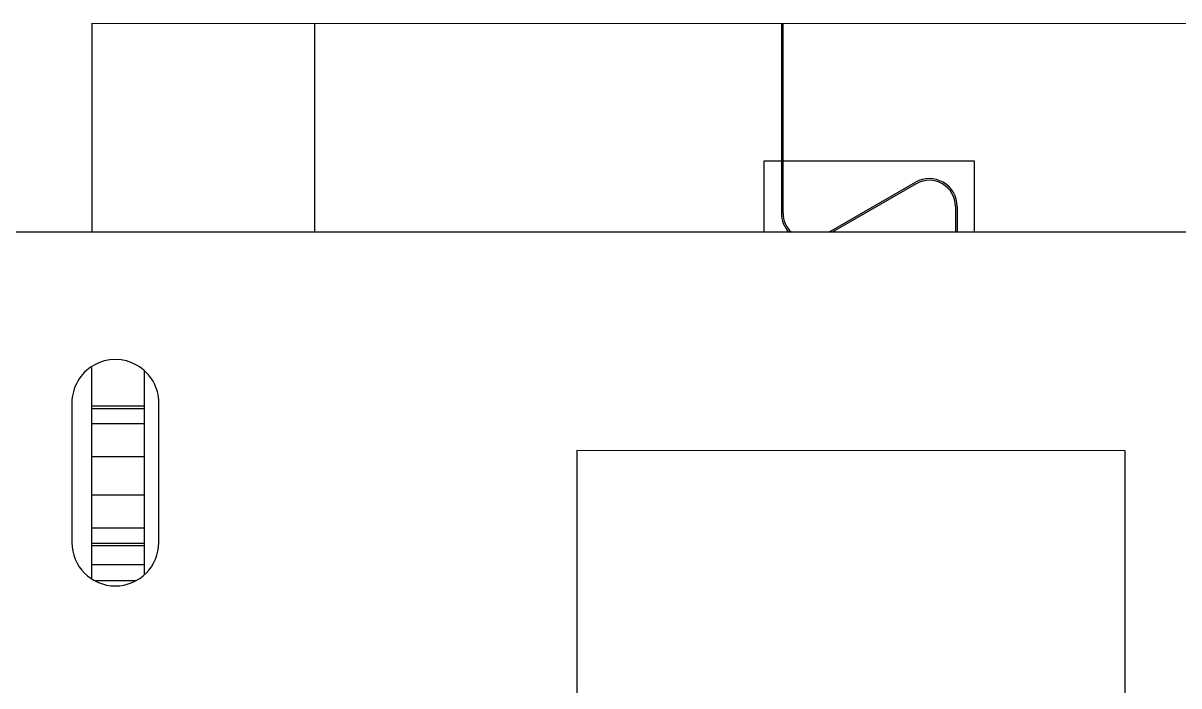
# Model space of a CAD drawing. Header units: inches. Extents: x -29 to 164, y -51 to 83.
# Drawn here: x 133.66 to 140.3, y 39.68 to 43.48 of the extents above; entities that cross this region are included whole.
import ezdxf

# ---------------------------------------------------------------- set-up
doc = ezdxf.new("R2010")
doc.units = ezdxf.units.IN
doc.header["$LTSCALE"] = 1.21
doc.header["$MEASUREMENT"] = 0
doc.layers.get('0').update_dxf_attribs({"linetype": 'CONTINUOUS'})

msp = doc.modelspace()

# ---------------------------------------------------------------- linework, layer by layer
at = {"color": 7, "linetype": 'Continuous'}
for p, q in [((134.0549, 43.483), (134.0547, 42.2827)), ((134.0549, 43.483), (142.9949, 43.4811)), ((135.3347, 42.2827), (135.3349, 43.4827)), ((138.0149, 43.4822), (138.0147, 42.3915)), ((138.0247, 42.3915), (138.0249, 43.4822)), ((138.0249, 43.3822), (138.0149, 43.3822)), ((138.0249, 43.1522), (138.0149, 43.1522)), ((138.0149, 43.0672), (138.0249, 43.0672)), ((137.9148, 42.6906), (137.9147, 42.2827)), ((138.0148, 42.6906), (137.9148, 42.6906)), ((139.1248, 42.6904), (138.0248, 42.6906)), ((139.1247, 42.2827), (139.1248, 42.6904)), ((138.2866, 42.2827), (138.785, 42.5692)), ((138.79, 42.5605), (138.3067, 42.2827)), ((139.0147, 42.4304), (139.0147, 42.2827)), ((139.0247, 42.4304), (139.0247, 42.2827)), ((161.5147, 42.2827), (115.5147, 42.2827)), ((134.0543, 40.2966), (134.0545, 41.5061)), ((134.3545, 41.4862), (134.3543, 40.3165)), ((133.9395, 41.3013), (133.9393, 40.5013)), ((134.4393, 40.5012), (134.4395, 41.3012)), ((134.3545, 41.2829), (134.0545, 41.283)), ((134.0545, 41.2703), (134.3545, 41.2702)), ((134.3545, 41.1816), (134.0545, 41.1817)), ((136.8395, 41.0282), (136.8388, 37.9282)), ((139.9895, 41.0276), (136.8395, 41.0282)), ((139.9888, 37.9276), (139.9895, 41.0276)), ((134.0544, 40.9944), (134.3544, 40.9943)), ((134.3544, 40.7715), (134.0544, 40.7716)), ((134.0543, 40.5843), (134.3543, 40.5843)), ((134.3543, 40.4957), (134.0543, 40.4957)), ((134.0543, 40.483), (134.3543, 40.4829)), ((134.3543, 40.3729), (134.0543, 40.373)), ((134.0748, 40.283), (134.3042, 40.283))]:
    msp.add_line(p, q, dxfattribs=at)
for centre, radius, start, end in [((138.8647, 42.4304), 0.16, 359.98796, 119.88686), ((138.8647, 42.4304), 0.15, 359.98796, 119.88686), ((138.1747, 42.3914), 0.16, 179.98796, 223.39646), ((138.1747, 42.3914), 0.15, 179.98796, 226.97011), ((134.1895, 41.3013), 0.25, 359.98796, 179.98796), ((134.1893, 40.5013), 0.25, 179.98796, 359.98796)]:
    msp.add_arc(centre, radius, start, end, dxfattribs=at)

doc.saveas('drawing.dxf')
